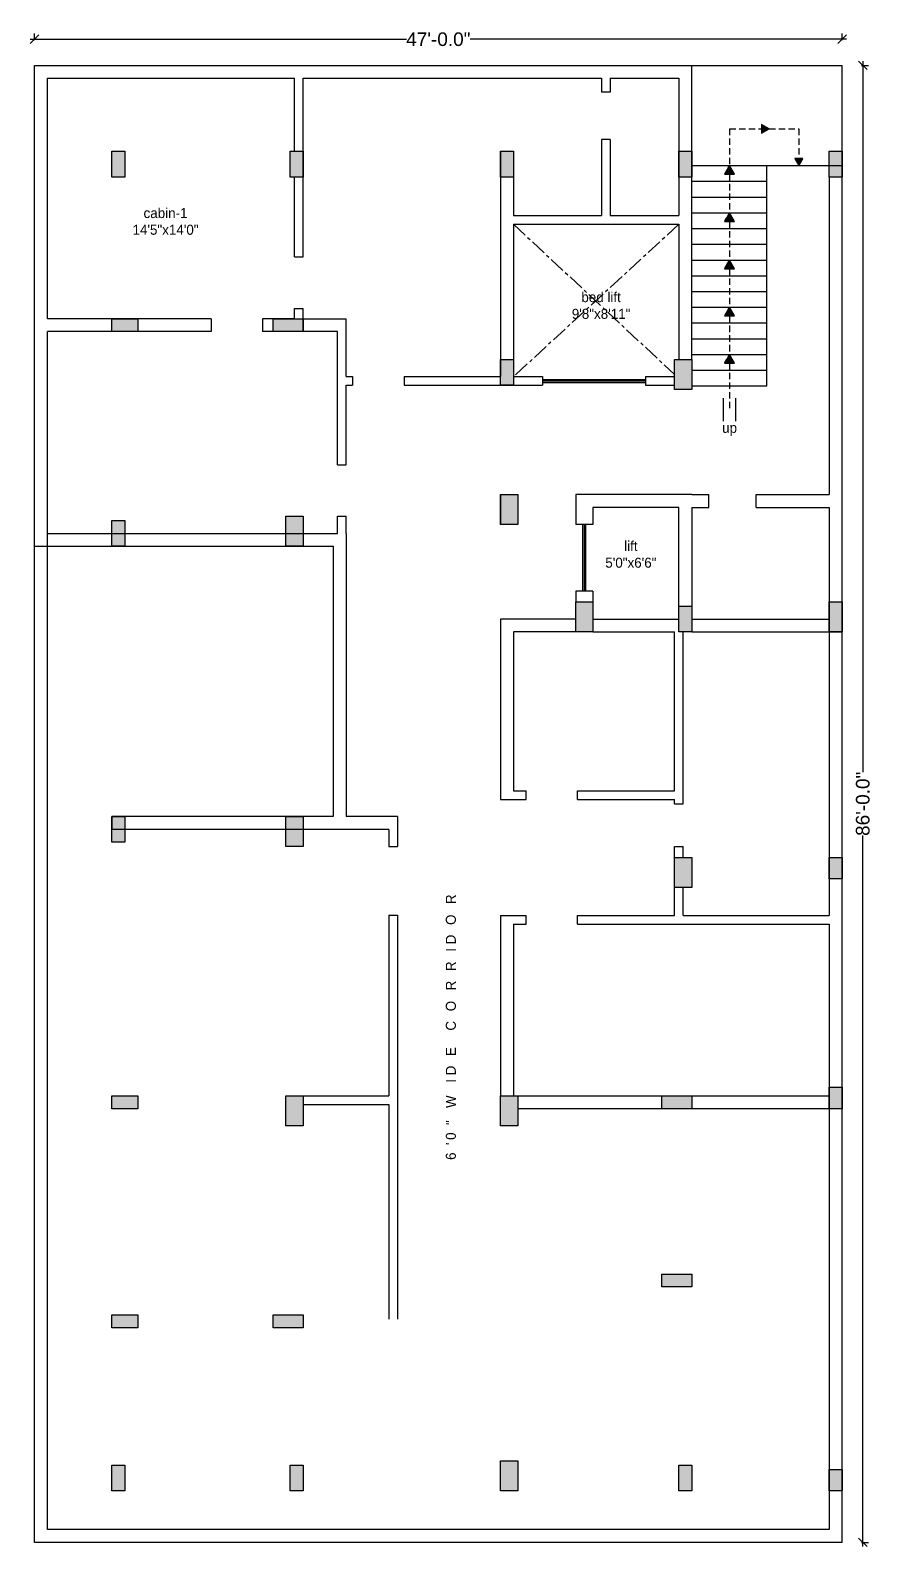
# Model space of a CAD drawing. Header units: inches. Extents: x 204954 to 440946, y -300749 to -143756.
# Drawn here: x 206356 to 206944, y -144830 to -143771 of the extents above; entities that cross this region are included whole.
import ezdxf

# ---------------------------------------------------------------- set-up
doc = ezdxf.new("R2010")
doc.units = ezdxf.units.IN
doc.header["$LTSCALE"] = 9
doc.header["$MEASUREMENT"] = 0
doc.linetypes.add('CENTER', pattern=[2, 1.25, -0.25, 0.25, -0.25])
doc.linetypes.add('DASHED', pattern=[0.75, 0.5, -0.25])
doc.layers.get('Defpoints').update_dxf_attribs({"lineweight": 0})
doc.layers.add('beam framing', color=91, linetype='Continuous')
doc.layers.add('COLUMNS', color=1, linetype='Continuous', lineweight=30)
doc.layers.add('Hatch', color=7, linetype='Continuous', lineweight=15, true_color=0xa3a3a3)
doc.styles.add('outer', font='arial.ttf', dxfattribs={"height": 24})
doc.styles.add('SST1', font='arial.ttf', dxfattribs={"height": 9.5})
doc.dimstyles.new('DIMA-1', dxfattribs={"dimtxt": 9.5, "dimasz": 6, "dimexe": 4, "dimexo": 4, "dimgap": 0.25, "dimtad": 0, "dimdec": 1, "dimzin": 3, "dimdsep": 46, "dimlunit": 4, "dimtxsty": 'SST1', "dimblk1": 'OBLIQUE', "dimblk2": 'OBLIQUE', "dimsah": 1, "dimcen": 0, "dimdle": 3, "dimclrd": 3, "dimclre": 3, "dimclrt": 7, "dimadec": 0, "dimazin": 0, "dimtfac": 1, "dimtdec": 1, "dimtix": 1, "dimtmove": 2, "dimatfit": 3, "dimfxl": 4, "dimfxlon": 1, "dimtolj": 1, "dimtzin": 3, "dimarcsym": 0})

# ---------------------------------------------------------------- blocks, each defined once
blk = doc.blocks.new('A$C31806C9B')
at = {"layer": 'Hatch'}
blk.add_hatch(color=256, dxfattribs=at).paths.add_polyline_path([(0, -21), (0, 0), (-12, 0), (-12, -21)])
at = {"layer": 'COLUMNS'}
blk.add_lwpolyline([(-12, 0), (0, 0), (0, -21), (-12, -21)], close=True, dxfattribs=at)
blk = doc.blocks.new('A$C00142961')
at = {"layer": 'Hatch'}
blk.add_hatch(color=256, dxfattribs=at).paths.add_polyline_path([(9, 0), (0, 0), (0, -21), (9, -21)])
at = {"layer": 'COLUMNS'}
blk.add_lwpolyline([(0, 0), (9, 0), (9, -21), (0, -21)], close=True, dxfattribs=at)
blk = doc.blocks.new('A$C5E2070FF')
at = {"layer": 'Hatch'}
blk.add_hatch(color=256, dxfattribs=at).paths.add_polyline_path([(18, -9), (18, 0), (0, 0), (0, -9)])
at = {"layer": 'COLUMNS'}
blk.add_lwpolyline([(18, 0), (18, -9), (0, -9), (0, 0)], close=True, dxfattribs=at)
blk = doc.blocks.new('A$C5D5B4CD9')
at = {"layer": 'Hatch'}
blk.add_hatch(color=256, dxfattribs=at).paths.add_polyline_path([(-9, -15), (0, -15), (0, 0), (-9, 0)])
at = {"layer": 'COLUMNS'}
blk.add_lwpolyline([(0, -15), (-9, -15), (-9, 0), (0, 0)], close=True, dxfattribs=at)
blk = doc.blocks.new('_Oblique')
at = {"color": 0, "linetype": 'ByBlock', "lineweight": -2}
blk.add_line((-0.5, -0.5), (0.5, 0.5), dxfattribs=at)
blk = doc.blocks.new('*D16')
at = {"layer": 'beam framing', "color": 3, "lineweight": -2, "transparency": 16777216}
for p, q in [((206359.1, -143777.6), (206359.1, -143772.9)), ((206923.1, -143777.6), (206923.1, -143772.9)), ((206356.1, -143776.9), (206618.8, -143776.9)), ((206926.1, -143776.9), (206663.4, -143776.9))]:
    blk.add_line(p, q, dxfattribs=at)
at = {"layer": 'Defpoints', "color": 0, "transparency": 16777216}
for p in [(206923.1, -143776.9), (206359.1, -143795.1), (206923.1, -143795.1)]:
    blk.add_point(p, dxfattribs=at)
at = {"layer": 'beam framing', "color": 3, "lineweight": -2, "transparency": 16777216, "xscale": 6, "yscale": 6, "zscale": 6, "rotation": 180}
blk.add_blockref('_Oblique', (206359.1, -143776.9), dxfattribs=at)
at = {"layer": 'beam framing', "color": 3, "lineweight": -2, "transparency": 16777216, "xscale": 6, "yscale": 6, "zscale": 6}
blk.add_blockref('_Oblique', (206923.1, -143776.9), dxfattribs=at)
at = {"layer": 'beam framing', "color": 7, "transparency": 16777216, "insert": (206641.1, -143776.9), "char_height": 9.5, "attachment_point": 5, "style": 'SST1'}
blk.add_mtext('\\A1;47\'-0.0"', dxfattribs=at)
blk = doc.blocks.new('*D17')
at = {"layer": 'beam framing', "color": 3, "lineweight": -2, "transparency": 16777216}
for p, q in [((206937.6, -143792.1), (206937.6, -144289)), ((206936.8, -143795.1), (206941.6, -143795.1)), ((206937.6, -144830.1), (206937.6, -144333.2)), ((206936.8, -144827.1), (206941.6, -144827.1))]:
    blk.add_line(p, q, dxfattribs=at)
at = {"layer": 'Defpoints', "color": 0, "transparency": 16777216}
for p in [(206923.1, -143795.1), (206923.1, -144827.1), (206937.6, -144827.1)]:
    blk.add_point(p, dxfattribs=at)
at = {"layer": 'beam framing', "color": 3, "lineweight": -2, "transparency": 16777216, "xscale": 6, "yscale": 6, "zscale": 6}
for p, rotation in [((206937.6, -143795.1), 90), ((206937.6, -144827.1), 270)]:
    blk.add_blockref('_Oblique', p, dxfattribs=dict(at, rotation=rotation))
at = {"layer": 'beam framing', "color": 7, "transparency": 16777216, "insert": (206937.6, -144311.1), "char_height": 9.5, "attachment_point": 5, "rotation": 90, "style": 'SST1'}
blk.add_mtext('\\A1;86\'-0.0"', dxfattribs=at)

msp = doc.modelspace()

# ---------------------------------------------------------------- hatches: boundary and pattern name
at = {"layer": 'beam framing'}
h = msp.add_hatch(dxfattribs=at)
h.set_pattern_fill('ANSI31', color=1)
h.set_pattern_definition([(45, (0, 0), (-0.08838834765, 0.08838834765), [])])
h.paths.add_polyline_path([(206844.37958, -143997.13188), (206840.8822, -144003.18952), (206847.87696, -144003.18952)])
h.paths.add_polyline_path([(206844.37958, -143964.13188), (206840.8822, -143970.18952), (206847.87696, -143970.18952)])
h.paths.add_polyline_path([(206844.37958, -143931.13188), (206840.8822, -143937.18952), (206847.87696, -143937.18952)])
h.paths.add_polyline_path([(206844.37958, -143898.13188), (206840.8822, -143904.18952), (206847.87696, -143904.18952)])
h.paths.add_polyline_path([(206844.37958, -143865.13188), (206840.8822, -143871.18952), (206847.87696, -143871.18952)])
h.paths.add_polyline_path([(206872.12214, -143839.49608), (206866.93827, -143836.50317), (206866.93827, -143842.48899)])
h.paths.add_polyline_path([(206895.82305, -143860.16059), (206890.0827, -143860.16059), (206892.95288, -143865.13188)])

# ---------------------------------------------------------------- linework, layer by layer
at = {"layer": 'beam framing', "color": 1}
for p, q in [((206359.12957, -143795.13188), (206923.12954, -143795.13188)), ((206359.12957, -144827.13188), (206359.12957, -143795.13188)), ((206368.12957, -143804.13188), (206540.62959, -143804.13188)), ((206368.12957, -143972.13187), (206368.12957, -143804.13188)), ((206540.62959, -143855.13187), (206540.62959, -143804.13188)), ((206546.62959, -143804.13188), (206755.12959, -143804.13188)), ((206546.62959, -143928.89864), (206546.62959, -143804.13188)), ((206755.12959, -143804.13188), (206755.12959, -143813.90724)), ((206761.12959, -143804.13188), (206809.12959, -143804.13188)), ((206761.12959, -143804.13188), (206761.12959, -143813.90724)), ((206809.12959, -143804.13188), (206809.12959, -143900.13187)), ((206818.12962, -144000.63195), (206818.12959, -143795.13188)), ((206923.12954, -144827.13188), (206923.12954, -143795.13188)), ((206761.12959, -143813.90724), (206755.12959, -143813.90724)), ((206755.12959, -143846.90724), (206755.12959, -143900.13187)), ((206761.12959, -143846.90724), (206755.12959, -143846.90724)), ((206761.12959, -143846.90724), (206761.12959, -143900.13187)), ((206684.62959, -143855.13187), (206684.62959, -143900.13187)), ((206693.62956, -143855.13187), (206693.62956, -143900.13187)), ((206870.62957, -144019.13188), (206870.62957, -143865.13188)), ((206540.62959, -143928.89864), (206540.62959, -143873.13187)), ((206914.12954, -143873.13187), (206914.12954, -144094.99547)), ((206684.62956, -143900.13187), (206684.62956, -144012.63187)), ((206693.62956, -143900.13187), (206755.12959, -143900.13187)), ((206761.12959, -143900.13187), (206809.12959, -143900.13187)), ((206693.62956, -143906.13187), (206809.12959, -143906.13187)), ((206693.62956, -143906.13187), (206693.62956, -144012.63187)), ((206809.12959, -143906.13187), (206809.12959, -144000.63195)), ((206540.62959, -143928.89864), (206546.62959, -143928.89864)), ((206482.32337, -143972.13187), (206368.12957, -143972.13187)), ((206482.32337, -143972.13187), (206482.32337, -143981.13187)), ((206540.62959, -143972.13187), (206518.32337, -143972.13187)), ((206518.32337, -143972.13187), (206518.32337, -143981.13187)), ((206540.62959, -143972.13187), (206540.62959, -143964.89864)), ((206540.62959, -143964.89864), (206546.62959, -143964.89864)), ((206546.62959, -143981.13187), (206546.62959, -143964.89864)), ((206546.62959, -143972.13187), (206576.62954, -143972.13187)), ((206576.62954, -144012.63187), (206576.62954, -143972.13187)), ((206368.12957, -144818.13188), (206368.12957, -143981.13187)), ((206482.32337, -143981.13187), (206368.12957, -143981.13187)), ((206570.62954, -143981.13187), (206518.32337, -143981.13187)), ((206570.62954, -144074.13197), (206570.62954, -143981.13187)), ((206576.62954, -144012.63187), (206581.26302, -144012.63187)), ((206581.26302, -144012.63187), (206581.26302, -144018.63187)), ((206617.26302, -144012.63187), (206684.62956, -144012.63187)), ((206617.26302, -144012.63187), (206617.26302, -144018.63187)), ((206693.62956, -144012.63187), (206713.87959, -144012.63187)), ((206713.87959, -144012.63187), (206713.87959, -144018.63187)), ((206785.87959, -144012.63187), (206806.12962, -144012.63187)), ((206785.87959, -144012.63187), (206785.87959, -144018.63187)), ((206576.62954, -144018.63187), (206581.26302, -144018.63187)), ((206576.62954, -144074.13197), (206576.62954, -144018.63187)), ((206617.26302, -144018.63187), (206713.87959, -144018.63187)), ((206785.87959, -144018.63187), (206806.12962, -144018.63187)), ((206570.62954, -144074.13197), (206576.62954, -144074.13197)), ((206684.62959, -144094.99543), (206684.62958, -144115.99543)), ((206818.12958, -144094.99547), (206737.12957, -144094.99545)), ((206737.12957, -144094.99545), (206737.12957, -144115.99543)), ((206818.12958, -144094.99547), (206830.08857, -144094.99547)), ((206830.08857, -144103.99547), (206830.08857, -144094.99547)), ((206863.08857, -144094.99547), (206914.12954, -144094.99547)), ((206863.08857, -144103.99547), (206863.08857, -144094.99547)), ((206570.62954, -144122.13196), (206570.62954, -144110.13197)), ((206570.62954, -144110.13197), (206576.62954, -144110.13197)), ((206576.62954, -144122.13196), (206576.62954, -144110.13197)), ((206809.12958, -144103.99547), (206749.12957, -144103.99545)), ((206749.12957, -144103.99545), (206749.12957, -144115.99543)), ((206809.12954, -144172.99546), (206809.12958, -144103.99547)), ((206818.12958, -144103.99547), (206818.12958, -144190.99546)), ((206818.12958, -144103.99547), (206830.08857, -144103.99547)), ((206863.08857, -144103.99547), (206914.12954, -144103.99547)), ((206914.12954, -144103.99547), (206914.12954, -144389.13187)), ((206368.12957, -144122.13188), (206570.62954, -144122.13196)), ((206576.62954, -144122.13196), (206576.62957, -144319.99541)), ((206749.12957, -144115.99543), (206737.12957, -144115.99543)), ((206359.12957, -144131.13188), (206567.62954, -144131.13196)), ((206567.62954, -144131.13196), (206567.62957, -144319.99541)), ((206737.12956, -144162.40002), (206737.12956, -144169.99545)), ((206749.12955, -144162.40002), (206737.12956, -144162.40002)), ((206749.12955, -144162.40002), (206749.12954, -144169.99545)), ((206684.62958, -144181.99547), (206684.62957, -144307.99547)), ((206737.12956, -144181.99547), (206684.62958, -144181.99547)), ((206749.12954, -144181.99547), (206809.12954, -144181.99547)), ((206818.12959, -144181.99546), (206914.12959, -144181.99546)), ((206693.62958, -144190.99543), (206693.62957, -144301.99547)), ((206743.12956, -144190.99544), (206693.62958, -144190.99543)), ((206749.12954, -144190.99547), (206806.12959, -144190.99547)), ((206806.12959, -144301.99547), (206806.12959, -144190.99547)), ((206812.12959, -144310.99547), (206812.12959, -144190.99547)), ((206818.12959, -144190.99546), (206923.12959, -144190.99546)), ((206693.62957, -144301.99547), (206702.35003, -144301.99547)), ((206702.35003, -144307.99547), (206702.35003, -144301.99547)), ((206738.35003, -144301.99547), (206806.12959, -144301.99547)), ((206738.35003, -144307.99547), (206738.35003, -144301.99547)), ((206684.62957, -144307.99547), (206702.35003, -144307.99547)), ((206738.35003, -144307.99547), (206806.12959, -144307.99547)), ((206806.12959, -144310.99547), (206806.12959, -144307.99547)), ((206806.12959, -144310.99547), (206812.12959, -144310.99547)), ((206567.62957, -144319.99541), (206413.12959, -144319.99541)), ((206612.62959, -144319.99541), (206576.62957, -144319.99541)), ((206612.62959, -144319.99541), (206612.62959, -144340.99538)), ((206606.62959, -144328.99541), (206413.12959, -144328.99541)), ((206606.62959, -144328.99541), (206606.62959, -144340.99538)), ((206606.62959, -144340.99538), (206612.62959, -144340.99538)), ((206806.12959, -144389.13187), (206806.12959, -144340.99547)), ((206806.12959, -144340.99547), (206812.12959, -144340.99547)), ((206812.12959, -144348.49544), (206812.12959, -144340.99547)), ((206812.12959, -144389.13187), (206812.12959, -144369.49544)), ((206606.62959, -144388.99538), (206606.62959, -144515.13187)), ((206606.62959, -144388.99538), (206612.62959, -144388.99538)), ((206612.62959, -144388.99538), (206612.62959, -144671.13187)), ((206684.62957, -144389.13187), (206684.62956, -144515.13187)), ((206684.62956, -144389.13187), (206702.35003, -144389.13187)), ((206693.62957, -144395.13187), (206693.62956, -144515.13187)), ((206693.62957, -144395.13187), (206702.35003, -144395.13187)), ((206702.35003, -144395.13187), (206702.35003, -144389.13187)), ((206738.35003, -144389.13187), (206806.12959, -144389.13187)), ((206738.35003, -144395.13187), (206738.35003, -144389.13187)), ((206738.35003, -144395.13187), (206914.12954, -144395.13187)), ((206812.12959, -144389.13187), (206914.12954, -144389.13187)), ((206914.12954, -144395.13187), (206914.12954, -144818.13188)), ((206534.62959, -144515.13187), (206606.62959, -144515.13187)), ((206546.62959, -144521.13187), (206606.62959, -144521.13187)), ((206606.62959, -144521.13187), (206606.62959, -144671.13187)), ((206684.62956, -144515.13187), (206914.12954, -144515.13187)), ((206923.12956, -144524.13187), (206696.62956, -144524.13187)), ((206914.12954, -144818.13188), (206368.12957, -144818.13188)), ((206923.12954, -144827.13188), (206359.12957, -144827.13188))]:
    msp.add_line(p, q, dxfattribs=at)
at = {"layer": 'beam framing', "color": 2, "linetype": 'DASHED'}
for p, q in [((206844.37958, -143839.49608), (206844.37958, -143865.13188)), ((206844.37958, -143839.49608), (206866.93827, -143839.49608)), ((206872.12214, -143839.49608), (206892.95288, -143839.49608)), ((206892.95288, -143839.49608), (206892.95288, -143860.16059)), ((206844.37958, -143871.18952), (206844.37958, -143898.13188)), ((206844.37958, -143904.18952), (206844.37958, -143931.13188)), ((206844.37958, -143937.18952), (206844.37958, -143964.13188)), ((206844.37958, -143970.18952), (206844.37958, -143997.13188)), ((206844.37958, -144003.18952), (206844.37958, -144036.48307))]:
    msp.add_line(p, q, dxfattribs=at)
at = {"layer": 'beam framing', "color": 8, "linetype": 'DASHED', "lineweight": 25, "ltscale": 18}
msp.add_line((206818.12951, -143855.13185), (206818.12959, -143855.13198), dxfattribs=at)
at = {"layer": 'beam framing', "ltscale": 18}
for p, q in [((206818.12959, -143865.13188), (206923.12954, -143865.13188)), ((206818.12959, -143876.13188), (206870.62957, -143876.13188)), ((206818.12959, -143887.13188), (206870.62957, -143887.13188)), ((206818.12959, -143898.13188), (206870.62957, -143898.13188)), ((206818.12959, -143909.13188), (206870.62957, -143909.13188)), ((206818.12959, -143920.13188), (206870.62957, -143920.13188)), ((206818.12959, -143931.13188), (206870.62957, -143931.13188)), ((206818.12959, -143942.13188), (206870.62957, -143942.13188)), ((206818.12959, -143953.13188), (206870.62957, -143953.13188)), ((206818.12959, -143964.13188), (206870.62957, -143964.13188)), ((206818.12959, -143975.13188), (206870.62957, -143975.13188)), ((206818.12959, -143986.13188), (206870.62957, -143986.13188)), ((206818.12959, -143997.13188), (206870.62957, -143997.13188)), ((206818.12959, -144008.13188), (206870.62957, -144008.13188)), ((206818.12959, -144019.13188), (206870.62957, -144019.13188))]:
    msp.add_line(p, q, dxfattribs=at)
at = {"layer": 'beam framing', "color": 1, "linetype": 'CENTER'}
for p, q in [((206693.62956, -143906.13187), (206806.12962, -144011.13195)), ((206809.12959, -143906.13187), (206693.62956, -144012.63187))]:
    msp.add_line(p, q, dxfattribs=at)
at = {"layer": 'beam framing', "color": 4}
for p, q in [((206713.87959, -144014.63187), (206785.87959, -144014.63187)), ((206713.87959, -144015.63187), (206785.87959, -144015.63187)), ((206713.87959, -144016.63187), (206785.87959, -144016.63187)), ((206742.12955, -144162.40002), (206742.12957, -144115.99543)), ((206743.12955, -144162.40002), (206743.12957, -144115.99543)), ((206744.12955, -144162.40002), (206744.12957, -144115.99543))]:
    msp.add_line(p, q, dxfattribs=at)
at = {"layer": 'beam framing', "color": 6}
for p, q in [((206840.14942, -144027.66682), (206840.14942, -144043.69034)), ((206848.60974, -144027.66682), (206848.60974, -144043.69034))]:
    msp.add_line(p, q, dxfattribs=at)
at = {"layer": 'beam framing', "color": 71, "linetype": 'DASHED', "lineweight": 25, "ltscale": 18}
msp.add_line((206413.12959, -144319.99545), (206413.12959, -144328.99541), dxfattribs=at)
at = {"layer": 'beam framing', "color": 1}
for points in [[(206872.12214, -143839.49608), (206866.93827, -143836.50317), (206866.93827, -143842.48899)], [(206844.37958, -143865.13188), (206840.8822, -143871.18952), (206847.87696, -143871.18952)], [(206892.95288, -143865.13188), (206895.82305, -143860.16059), (206890.0827, -143860.16059)], [(206844.37958, -143898.13188), (206840.8822, -143904.18952), (206847.87696, -143904.18952)], [(206844.37958, -143931.13188), (206840.8822, -143937.18952), (206847.87696, -143937.18952)], [(206844.37958, -143964.13188), (206840.8822, -143970.18952), (206847.87696, -143970.18952)], [(206844.37958, -143997.13188), (206840.8822, -144003.18952), (206847.87696, -144003.18952)]]:
    msp.add_lwpolyline(points, close=True, dxfattribs=at)

# ---------------------------------------------------------------- block references
at = {"layer": 'beam framing'}
for name, p, rotation in [('A$C5E2070FF', (206422.12959, -143855.13187), 270), ('A$C5E2070FF', (206546.62959, -143855.13187), 270), ('A$C5E2070FF', (206693.62959, -143855.13187), 270), ('A$C5E2070FF', (206818.12959, -143855.13187), 270), ('A$C5E2070FF', (206923.12956, -143855.13187), 270), ('A$C00142961', (206546.62959, -143972.13187), 270), ('A$C5E2070FF', (206693.62956, -144000.63187), 270), ('A$C5E2070FF', (206422.12959, -144113.13187), 270), ('A$C5E2070FF', (206818.12959, -144172.99546), 270), ('A$C00142961', (206923.12959, -144190.99546), 180), ('A$C5E2070FF', (206422.1296, -144319.99544), 270), ('A$C00142961', (206818.12959, -144515.13187), 270), ('A$C00142961', (206818.12959, -144639.63187), 270), ('A$C00142961', (206546.62959, -144668.13187), 270), ('A$C5E2070FF', (206422.12959, -144773.13187), 270), ('A$C5E2070FF', (206546.62956, -144773.13187), 270), ('A$C5E2070FF', (206818.12959, -144773.13187), 270)]:
    msp.add_blockref(name, p, dxfattribs=dict(at, rotation=rotation))
for name, p in [('A$C5E2070FF', (206413.12959, -143972.13187)), ('A$C31806C9B', (206818.12962, -144000.63195)), ('A$C31806C9B', (206696.62959, -144094.99543)), ('A$C31806C9B', (206546.62953, -144110.13197)), ('A$C31806C9B', (206749.12956, -144169.99544)), ('A$C31806C9B', (206546.6296, -144319.99538)), ('A$C31806C9B', (206818.12959, -144348.49544)), ('A$C5D5B4CD9', (206923.12961, -144348.49544)), ('A$C5D5B4CD9', (206923.12956, -144509.13187)), ('A$C5E2070FF', (206413.12959, -144515.13187)), ('A$C31806C9B', (206546.62959, -144515.13187)), ('A$C31806C9B', (206696.62956, -144515.13187)), ('A$C5E2070FF', (206413.12959, -144668.13187)), ('A$C31806C9B', (206696.62959, -144770.13185)), ('A$C5D5B4CD9', (206923.12956, -144776.13185))]:
    msp.add_blockref(name, p, dxfattribs=at)

# ---------------------------------------------------------------- texts
at = {"color": 7, "lineweight": 30, "ltscale": 16, "char_height": 7, "attachment_point": 5, "style": 'outer'}
for s, insert in [('\\A1;{\\fBankGothic Lt BT|b0|i0|c0|p34;\\C256;cabin-1\\P14\'5"x14\'0"}', (206450.56272, -143904.19111)), ('\\A1;{\\fBankGothic Lt BT|b0|i0|c0|p34;\\C256;bed lift\\P9\'8"x8\'11"}', (206754.79962, -143962.94132)), ('\\A1;{\\fBankGothic Lt BT|b0|i0|c0|p34;\\C256;up}', (206844.5575, -144049.43443)), ('\\A1;{\\fBankGothic Lt BT|b0|i0|c0|p34;\\C256;lift\\P5\'0"x6\'6"}', (206775.5982, -144136.83796))]:
    msp.add_mtext(s, dxfattribs=dict(at, insert=insert))
at = {"color": 7, "lineweight": 30, "ltscale": 16, "insert": (206649.90099, -144463.76264), "char_height": 7, "width": 571.811662, "attachment_point": 5, "rotation": 90, "style": 'outer'}
msp.add_mtext('\\A1;{\\fBankGothic Lt BT|b0|i0|c0|p34;\\T2;\\C256;6\'0" WIDE CORRIDOR}', dxfattribs=at)

# ---------------------------------------------------------------- dimensions: what is measured, and where the dimension line sits
at = {"layer": 'beam framing', "color": 1}
dim = msp.add_linear_dim(base=(206923.12954, -143776.87352), p1=(206359.12957, -143795.13188), p2=(206923.12954, -143795.13188), dimstyle='DIMA-1', override={"dimlunit": 3, "dimfxl": 0.75, "dimarcsym": 1}, dxfattribs=at)
dim.commit()
dim.dimension.update_dxf_attribs({"geometry": '*D16', "text_midpoint": (206641.12956, -143776.87352)})
dim = msp.add_linear_dim(base=(206937.55435, -144827.13188), p1=(206923.12954, -143795.13188), p2=(206923.12954, -144827.13188), angle=90, dimstyle='DIMA-1', override={"dimlunit": 3, "dimfxl": 0.75, "dimarcsym": 1}, dxfattribs=at)
dim.commit()
dim.dimension.update_dxf_attribs({"geometry": '*D17', "text_midpoint": (206937.55435, -144311.13188)})

doc.saveas('drawing.dxf')
